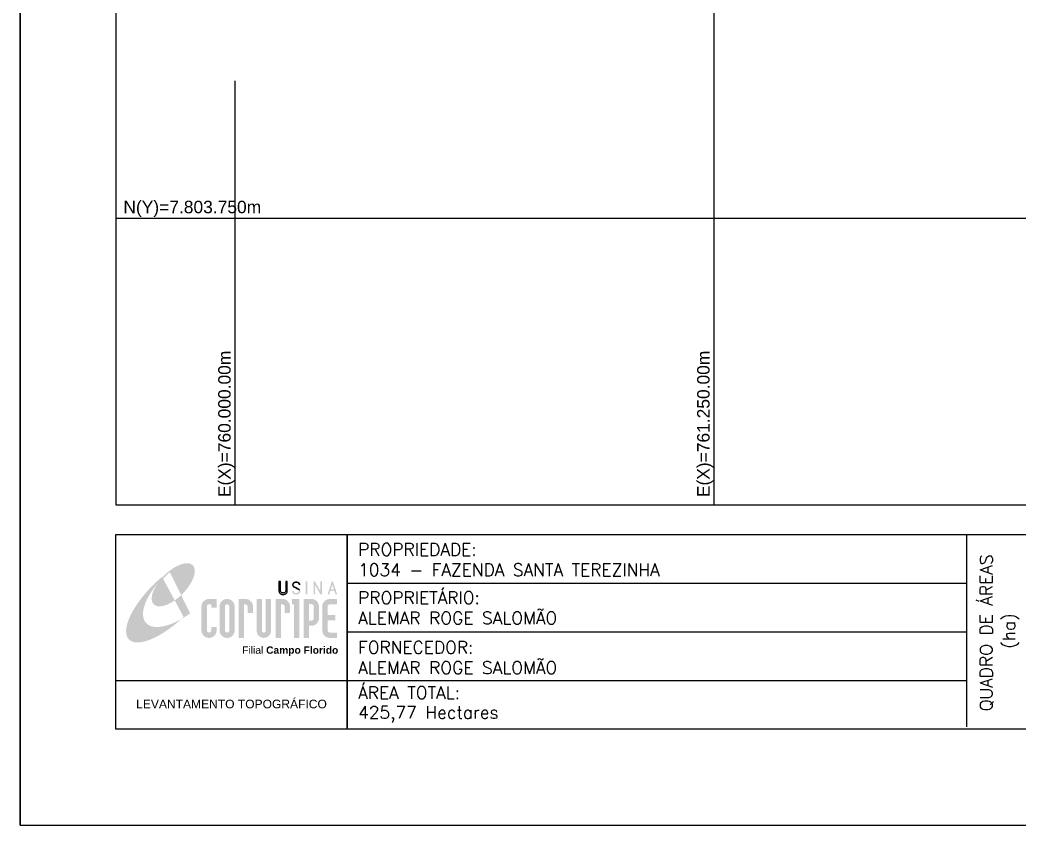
# Model space of a CAD drawing. Header units: millimetres. Extents: x 759439 to 764689, y 7802166 to 7809591.
# Drawn here: x 759439 to 762049, y 7802166 to 7804267 of the extents above; entities that cross this region are included whole.
import ezdxf
from ezdxf.enums import TextEntityAlignment as Align

# ---------------------------------------------------------------- set-up
doc = ezdxf.new("R2010")
doc.units = ezdxf.units.MM
doc.linetypes.add('CONTINUO', pattern=[0])
doc.linetypes.add('LIN0', pattern=[0])
doc.layers.add('MALHA', color=8, linetype='LIN0')
doc.layers.add('MARGEM', color=7, linetype='CONTINUO')
doc.styles.add('ARIAL', font='arial.ttf')
doc.styles.add('SIMPLEX', font='simplex', dxfattribs={"height": 0.2})
doc.styles.get("Standard").update_dxf_attribs({"font": 'arial.ttf'})

msp = doc.modelspace()

# ---------------------------------------------------------------- hatches: boundary and pattern name
at = {"layer": 'MARGEM'}
h = msp.add_hatch(color=20, dxfattribs=at)
edge = h.paths.add_edge_path()
edge.add_ellipse((759838.7, 7802792.8), major_axis=(-51, -51), ratio=0.469426, start_angle=292.7328, end_angle=601.2579)
edge.add_ellipse((759864.2, 7802779.6), major_axis=(96.7, 86.3), ratio=0.457614, start_angle=79.9069, end_angle=107.9139)
edge = h.paths.add_edge_path()
edge.add_ellipse((759829.4, 7802754), major_axis=(106.6, 103.9), ratio=0.386848, start_angle=63.9612, end_angle=264.5993)
edge.add_ellipse((759864.2, 7802779.6), major_axis=(96.7, 86.3), ratio=0.457614, start_angle=107.9139, end_angle=245.1182, ccw=False)
edge.add_ellipse((759838.7, 7802792.8), major_axis=(-51, -51), ratio=0.469426, start_angle=241.2579, end_angle=292.7328, ccw=False)
for color, points in [(20, [(759807.8, 7802810.7), (759798, 7802800.7), (759797.1, 7802796.4), (759799.6, 7802794.3), (759801.8, 7802798.7), (759838.5, 7802835.2), (759830.9, 7802830.2), (759821.9, 7802823.5)]), (7, [(760136.3, 7802801.4), (760132.3, 7802801.4), (760132.3, 7802777.2, -0.414214), (760126.6, 7802771.4), (760124.2, 7802771.4, -0.414214), (760118.5, 7802777.2), (760118.5, 7802801.4), (760114.5, 7802801.4), (760114.5, 7802777.2, 0.414214), (760124.2, 7802767.5), (760126.6, 7802767.5, 0.414214), (760136.3, 7802777.2)]), (7, [(760166.5, 7802792.2), (760170.5, 7802792.2, 0.414214), (760161.3, 7802801.4), (760157.8, 7802801.4, 0.396318), (760148.7, 7802792.8), (760148.7, 7802792.4, 0.151912), (760151.3, 7802786.7), (760151.9, 7802786.3), (760165, 7802779.2), (760165, 7802779.2, -0.131921), (760166.4, 7802776.1, -0.385578), (760161.3, 7802771.4), (760157.8, 7802771.4, -0.414214), (760152.6, 7802776.6), (760148.6, 7802776.6, 0.414214), (760157.8, 7802767.5), (760161.3, 7802767.5, 0.402546), (760170.4, 7802776.2, 0.165292), (760167.5, 7802782.4), (760154.1, 7802789.6, -0.13192), (760152.6, 7802792.8, -0.385578), (760157.8, 7802797.4), (760161.3, 7802797.4, -0.414214)]), (7, [(760161.3, 7802801.4), (760157.8, 7802801.4, 0.396318), (760148.7, 7802792.8), (760148.7, 7802792.4, 0.151912), (760151.3, 7802786.7), (760151.9, 7802786.3), (760165, 7802779.2), (760170.1, 7802777.9, 0.12407), (760167.5, 7802782.4), (760154.1, 7802789.6, -0.13192), (760152.6, 7802792.8, -0.385578), (760157.8, 7802797.4), (760161.3, 7802797.4, -0.414214), (760166.5, 7802792.2), (760170.5, 7802792.2, 0.414214)]), (7, [(759926.4, 7802706.3), (759912.3, 7802706.3), (759912.3, 7802673.8, 1), (759951.8, 7802673.8), (759951.8, 7802683), (759937.7, 7802683), (759937.7, 7802673.8, -1), (759926.4, 7802673.8)])]:
    msp.add_hatch(color=color, dxfattribs=at).paths.add_polyline_path(points)
h = msp.add_hatch(color=7, dxfattribs=at)
h.paths.add_polyline_path([(760188.4, 7802801.4), (760184.4, 7802801.4), (760184.4, 7802767.5), (760188.4, 7802767.5)])
h.paths.add_polyline_path([(760204.7, 7802767.5), (760208.7, 7802767.5), (760208.7, 7802792.5), (760222.8, 7802767.5), (760226.6, 7802767.5), (760226.6, 7802801.4), (760222.6, 7802801.4), (760222.6, 7802776), (760208.3, 7802801.4), (760204.7, 7802801.4)])
h.paths.add_polyline_path([(760241.4, 7802767.5), (760245.6, 7802767.5), (760248.8, 7802777.2), (760259.1, 7802777.2), (760262.3, 7802767.5), (760266.5, 7802767.5), (760255.4, 7802801.4), (760252.5, 7802801.4)])
h.paths.add_polyline_path([(760253.9, 7802793), (760257.8, 7802781.2), (760250.1, 7802781.2)], flags=16)
h = msp.add_hatch(color=7, dxfattribs=at)
h.paths.add_polyline_path([(759932.1, 7802755.8, 0.414214), (759912.3, 7802736), (759912.3, 7802706.3), (759926.4, 7802706.3), (759926.4, 7802736, -0.414214), (759932.1, 7802741.7), (759937.7, 7802741.7), (759937.7, 7802733.5), (759951.8, 7802733.5), (759951.8, 7802755.8)])
h.paths.add_polyline_path([(760027.2, 7802741.7, -0.414214), (760032.8, 7802736), (760032.8, 7802718.8), (760046.8, 7802718.8), (760046.8, 7802734.7, 0.433937), (760027.2, 7802755.8), (760009, 7802755.8), (760009, 7802706.3), (760023, 7802706.3), (760023, 7802741.7)])
h.paths.add_polyline_path([(760023, 7802706.3), (760009, 7802706.3), (760009, 7802654), (760023, 7802654)])
h.paths.add_polyline_path([(760056, 7802706.3), (760070, 7802706.3), (760070, 7802755.8), (760056, 7802755.8)])
h.paths.add_polyline_path([(760094.1, 7802755.8), (760080.1, 7802755.8), (760080.1, 7802706.3), (760094.1, 7802706.3)])
h.paths.add_polyline_path([(760080.1, 7802673.1, -1), (760070, 7802673.1), (760070, 7802706.3), (760056, 7802706.3), (760056, 7802673.1, 1), (760094.1, 7802673.1), (760094.1, 7802706.3), (760080.1, 7802706.3)])
h.paths.add_polyline_path([(760105.6, 7802706.3), (760119.6, 7802706.3), (760119.6, 7802741.7), (760123.8, 7802741.7, -0.414214), (760129.4, 7802736), (760129.4, 7802718.8), (760143.5, 7802718.8), (760143.5, 7802734.7, 0.433937), (760123.8, 7802755.8), (760105.6, 7802755.8)])
h.paths.add_polyline_path([(760119.6, 7802706.3), (760105.6, 7802706.3), (760105.6, 7802654), (760119.6, 7802654)])
h.paths.add_polyline_path([(760153.9, 7802706.3), (760168.1, 7802706.3), (760168.1, 7802755.8), (760148.5, 7802755.8), (760148.5, 7802741.6), (760153.9, 7802741.6)])
h.paths.add_polyline_path([(760168.1, 7802706.3), (760153.9, 7802706.3), (760153.9, 7802654), (760168.1, 7802654)])
h.paths.add_polyline_path([(760179.4, 7802706.3), (760192.8, 7802706.3), (760192.8, 7802742.3), (760199.2, 7802742.3, -0.450417), (760205.5, 7802735.3), (760205.5, 7802706.3), (760218.9, 7802706.3, 0.002307), (760218.9, 7802706.5, 0.005282), (760218.9, 7802706.9, -0.000938), (760218.9, 7802706.8), (760218.9, 7802734.7, 0.433937), (760199.2, 7802755.8), (760179.4, 7802755.8)])
h.paths.add_polyline_path([(760179.4, 7802654), (760192.8, 7802654), (760192.8, 7802685.8), (760199.2, 7802685.8, 0.426056), (760218.9, 7802706.3), (760205.5, 7802706.3), (760205.5, 7802706.2, -0.450417), (760199.2, 7802699.2), (760192.8, 7802699.2), (760192.8, 7802706.3), (760179.4, 7802706.3)])
h.paths.add_polyline_path([(760227.6, 7802706.3), (760262, 7802706.3), (760262, 7802713.8), (760241.7, 7802713.8), (760241.7, 7802736, -0.414214), (760247.3, 7802741.7), (760265.9, 7802741.7), (760265.9, 7802755.8), (760247.3, 7802755.8, 0.414214), (760227.6, 7802736)])
h.paths.add_polyline_path([(760241.7, 7802699.9), (760262, 7802699.9), (760262, 7802706.3), (760227.6, 7802706.3), (760227.6, 7802673.8, 0.414214), (760247.3, 7802654), (760265.9, 7802654), (760265.9, 7802668.1), (760247.3, 7802668.1, -0.414214), (760241.7, 7802673.8)])
h = msp.add_hatch(color=7, dxfattribs=at)
h.paths.add_polyline_path([(759959.4, 7802736), (759959.4, 7802673.8, 1), (759998.9, 7802673.8, 0.016978), (759998.9, 7802675.1), (759998.9, 7802734.7, 0.433937), (759979.2, 7802755.8), (759979.2, 7802755.8, 0.41391)])
h.paths.add_polyline_path([(759984.9, 7802736), (759984.9, 7802673.8, -1), (759973.5, 7802673.8), (759973.5, 7802736, -1)], flags=16)

# ---------------------------------------------------------------- linework, layer by layer
at = {"layer": 'MALHA'}
for p, q in [((761250, 7803001.7), (761250, 7804529.3)), ((760000, 7803001.7), (760000, 7804108.2)), ((759688.7, 7803750), (763204.3, 7803750))]:
    msp.add_line(p, q, dxfattribs=at)
at = {"layer": 'MARGEM', "color": 174, "linetype": 'LIN0'}
for p, q in [((759438.7, 7802165.7), (759438.7, 7809590.7)), ((761909, 7802924), (761909, 7802422)), ((760292.7, 7802796.9), (761909, 7802796.9)), ((760292.7, 7802669.9), (761909, 7802669.9)), ((759688.7, 7802542.8), (761909, 7802542.8))]:
    msp.add_line(p, q, dxfattribs=at)
for points in [[(764688.7, 7809590.7), (759438.7, 7809590.7), (759438.7, 7802165.7), (764688.7, 7802165.7)], [(764438.7, 7809340.7), (759688.7, 7809340.7), (759688.7, 7803001.7), (764438.7, 7803001.7)], [(764438.7, 7802924), (764438.7, 7802415.7), (759688.7, 7802415.7), (759688.7, 7802924)]]:
    msp.add_lwpolyline(points, close=True, dxfattribs=at)
msp.add_lwpolyline([(760292.7, 7802415.7), (760292.7, 7802924), (760292.7, 7802420.4)], dxfattribs=at)
at = {"layer": 'MARGEM', "color": 7}
msp.add_lwpolyline([(760136.3, 7802801.4), (760132.3, 7802801.4), (760132.3, 7802777.2, -0.414214), (760126.6, 7802771.4), (760124.2, 7802771.4, -0.414214), (760118.5, 7802777.2), (760118.5, 7802801.4), (760114.5, 7802801.4), (760114.5, 7802777.2, 0.414214), (760124.2, 7802767.5), (760126.6, 7802767.5, 0.414214), (760136.3, 7802777.2), (760136.3, 7802801.4)], format="xyb", close=True, dxfattribs=at)

# ---------------------------------------------------------------- texts
at = {"layer": 'MALHA'}
msp.add_text('N(Y)=7.803.750m', height=32.5, dxfattribs=at).set_placement((760068.1, 7803779), align=Align.MIDDLE_RIGHT)
for s, p in [('E(X)=760.000.00m', (759972.2, 7803403.9)), ('E(X)=761.250.00m', (761222.2, 7803403.9))]:
    msp.add_text(s, height=32.5, rotation=90, dxfattribs=at).set_placement(p, align=Align.MIDDLE_RIGHT)
at = {"layer": 'MARGEM', "color": 7, "linetype": 'Continuous', "lineweight": 9, "style": 'SIMPLEX'}
for s, p in [('PROPRIEDADE:', (760321.2, 7802901.2)), ('PROPRIETÁRIO:', (760321.2, 7802775.3)), ('FORNECEDOR:', (760321.2, 7802645.6)), ('ÁREA TOTAL:', (760321.2, 7802527.2))]:
    msp.add_text(s, height=32.5, dxfattribs=at).set_placement(p, align=Align.TOP_LEFT)
at = {"layer": 'MARGEM', "color": 7, "linetype": 'Continuous', "style": 'SIMPLEX'}
for s, p in [('QUADRO DE ÁREAS', (761960.4, 7802667.5)), ('(ha)', (762019.7, 7802672.5))]:
    msp.add_text(s, height=32.5, rotation=90, dxfattribs=at).set_placement(p, align=Align.MIDDLE_CENTER)
for s, p in [('1034 - FAZENDA SANTA TEREZINHA', (760321.2, 7802848.2)), ('ALEMAR ROGE SALOMÃO', (760321.2, 7802722.3)), ('ALEMAR ROGE SALOMÃO', (760321.2, 7802592.6)), ('425,77 Hectares', (760321.2, 7802476))]:
    msp.add_text(s, height=32.5, dxfattribs=at).set_placement(p, align=Align.TOP_LEFT)
at = {"layer": 'MARGEM', "color": 7, "linetype": 'ByBlock'}
msp.add_text('LEVANTAMENTO TOPOGRÁFICO', height=22.5, dxfattribs=at).set_placement((759990.7, 7802481.6), align=Align.MIDDLE_CENTER)
at = {"layer": 'MARGEM', "color": 252, "insert": (760018.7, 7802631.9), "char_height": 19.113, "width": 252.493, "attachment_point": 1, "style": 'ARIAL'}
msp.add_mtext('Filial {\\fArial|b1|i0|c0|p34;Campo Florido}', dxfattribs=at)

doc.saveas('drawing.dxf')
